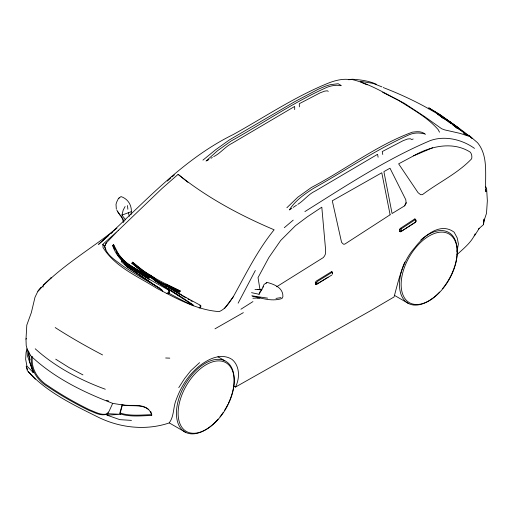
<?xml version="1.0" encoding="UTF-8"?>
<svg xmlns="http://www.w3.org/2000/svg" width="513" height="513" viewBox="0 0 513 513"><rect width="100%" height="100%" fill="white"/><g stroke="black" fill="none" stroke-linecap="round" stroke-linejoin="round"><path stroke-width="0.77" d="M37.917 291.217L41.168 287.536L37.917 291.217L35.019 297.194L31.338 312.629L26.804 325.095L25.996 339.183L26.214 345.531L27.439 350.116L30.754 355.644M130.988 214.575C132.655 206.713 128.725 199.076 121.023 196.582L118.407 198.531L116.817 201.782L116.009 204.27L116.323 209.073M483.522 224.611L484.067 219.186L483.522 224.611L478.347 229.138M406.104 202.924L405.789 199.717L390.008 168.226L383.891 171.618L392.073 213.523L404.629 205.835L406.104 202.924L404.629 205.835M200.391 305.299L200.839 305.928L200.641 307.903L200.192 307.274L200.391 305.299C183.09 295.969 165.513 286.434 149.36 275.064L148.661 275.917L155.42 280.989L192.83 305.023M120.145 412.991C129.981 416.338 141.421 414.921 151.803 414.658L151.694 415.472C141.306 415.729 129.866 417.152 120.036 413.805L120.004 412.414L122.261 404.808M166.994 293.423L168.623 292.243L168.924 290.287C152.989 281.195 136.125 272.724 121.991 260.828L121.28 261.668L126.961 266.747L161.678 289.992M168.117 293.725L169.168 292.923L169.463 290.967L168.924 290.287M456.903 251.479L458.43 243.944L457.198 237.897L454.172 232.242C440.116 221.488 423.321 236.442 414.857 247.599C402.333 261.348 398.793 279.668 394.048 296.963L371.444 310.237L235.473 387.071L233.428 385.891M42.97 287.145L43.381 285.164M331.751 275.071L317.137 284.055L316.81 283.83L317.047 281.643L331.667 272.576L332.52 273.134L332.552 274.128L332.232 271.999L331.34 271.775L316.188 281.156L315.335 282.4L315.399 284.176L316.303 284.388L328.16 277.135M401.474 231.382L401.025 231.094L401.198 228.881L415.107 219.75L415.953 220.295L416.056 221.315L415.37 222.321L400.615 231.786L399.627 231.536L399.422 229.689L400.243 228.432L414.632 219.006L415.549 219.231L415.953 220.295M125.672 219.936L121.921 215.114L123.203 210.086L125.095 206.515M151.694 415.472C148.95 402.237 131.726 407.175 122.357 404.937L120.036 413.805M440.359 116.284L448.503 120.94L466.676 134.72L466.561 135.099L463.303 133.04M440.673 116.105L448.772 121.28L467.106 134.964L466.99 135.349L465.111 134.066M458.269 127.846L440 114.681L428.862 107.922L440.68 115.162L458.757 128.16L458.18 128.59L457.686 128.276L458.269 127.846L458.757 128.16M251.524 292.654L259.065 294.289L259.834 291.961L261.38 290.307M483.618 221.982L486.497 213.325L487.35 200.75L486.625 188.566L485.542 186.572M456.955 254.73C463.624 248.433 471.46 242.45 475.134 233.857M122.357 404.937L112.7 403.365L109.07 411.298L106.589 414.248C100.42 416.319 94.238 412.272 88.646 410.24C74.417 403.269 60.598 395.356 47.478 386.475C36.936 380.236 29.921 368.924 31.396 356.42L30.818 355.907M25.996 339.183L26.31 338.426M262.861 287.171L264.067 284.407L267.177 282.432C274.333 284.343 283.298 287.755 282.894 296.732L281.964 298.515C272.127 301.766 262.181 298.354 252.537 296.168M235.473 387.071C239.853 378.447 240.02 366.154 232.12 359.491C225.149 354.791 216.415 356.182 209.272 359.684C193.388 367.686 182.461 382.788 176.408 399.185C172.945 406.828 174.439 416.178 169.123 422.969C145.91 430.792 119.991 427.913 98.169 417.172C73.41 404.828 47.267 392.509 28.362 371.765M263.496 286.421L259.065 294.289M159.511 288.088C147.032 280.816 134.432 273.743 122.44 265.67C115.643 260.213 106.736 255.557 104.62 246.355L106.242 242.963L118.272 230.44L102.824 244.38L103.081 247.606C115.348 267.337 138.382 276.59 157.337 288.62C176.87 298.547 196.934 310.121 219.25 311.596C225.81 308.871 229.375 302.369 233.248 296.822C245.951 273.948 257.532 250.197 274.128 229.786C240.103 215.37 206.951 197.601 178.114 174.356L162.063 188.444L118.266 230.44M105.819 249.805L104.626 246.362L106.242 242.963M238.122 303.177L255.333 270.492M428.368 108.846L428.862 107.922M474.454 235.884L479.11 228.554M178.768 387.636L184.552 378.6L190.765 370.745L199.57 362.646M233.248 296.822L224.425 308.672M151.361 277.501L142.242 271.73L131.937 263.259L132.681 262.22L143.55 270.992L154.496 277.931M131.937 263.259L132.739 262.22M155.439 279.835L179.063 291.814L179.806 290.781L180.294 291.063L179.55 292.096L163.576 284.106M266.08 283.227L266.574 282.56M113.476 244.579C118.695 261.239 135.381 268.748 149.424 276.635L149.924 276.93L149.161 277.95L148.661 277.655C134.804 269.453 117.843 262.406 112.713 245.605L113.585 244.592L118.695 254.467L122.613 259.091M112.713 245.605L113.585 244.592M148.661 277.655L149.424 276.635M289.326 209.997C295.135 200.698 304.228 194.382 313.238 188.502C345.255 170.739 375.651 149.764 409.137 134.759C414.369 132.495 420.198 132.521 425.591 134.22M39.039 289.941C61.65 265.606 91.224 248.914 116.951 228.131M286.876 207.733L297.771 197.229L311.429 187.457C345.307 169.726 376.298 145.397 412.381 132.155C416.364 131.661 420.981 130.995 424.424 133.547M107.044 415.171L108.557 413.747L120.632 414.305L107.044 415.171L119.792 419.653L131.482 420.384M108.423 412.824L107.422 413.76C101.253 415.831 95.072 411.785 89.48 409.759C75.251 402.788 61.432 394.875 48.312 385.994C38.122 379.832 30.69 368.866 32.402 356.541M50.858 278.052L51.595 277.366L43.458 284.907M206.053 161.069L217.397 150.822L231.049 141.049C263.066 123.287 293.462 102.318 326.948 87.306C331.424 85.633 336.272 84.696 341.017 85.709M167.36 181.076L170.81 177.94M108.698 235.499L98.56 244.38C141.774 205.86 180.409 160.396 233.312 134.509C265.195 116.829 295.744 96.091 329.737 82.574C336.329 80.182 343.383 78.489 350.411 79.688M284.285 227.708L293.237 220.109M171.977 176.921L174.375 174.939M202.943 160.12L215.588 149.777L229.24 140.004L294.686 101.696L318.265 89.243L325.139 86.261L330.192 84.703L338.131 83.722L341.113 85.447M111.116 233.434L112.366 232.44M199.127 308.089L200.192 307.274M118.407 198.531L119.215 197.96M289.973 209.56L291.929 208.259M293.231 207.393L296.482 205.219M297.784 204.354C304.036 200.545 308.198 194.35 315.04 191.144L377.587 154.298L378.1 157.228M304.889 211.587C345.525 186.116 385.994 159.37 430.253 140.6C444.963 135.329 462.136 139.504 474.493 148.385M400.615 231.786L414.985 222.45L415.742 221.122L416.056 221.315M240.911 309.23L252.947 301.599M276.648 286.761L323.35 257.552L324.646 255.814L325.409 254.025L325.55 249.209L321.805 207.181L307.14 216.948L295.398 225.758L280.656 240.507L268.818 257.597L258.045 277.61L259.937 289.415M206.854 160.761L208.913 159.524M210.971 158.28L212.344 157.453M213.716 156.625C220.628 153.207 225.085 146.692 232.113 143.274L294.667 106.428L294.693 109.602M441.135 116.284L440.827 116.464L443.354 118.24M243.348 312.648L214.979 328.839M413.645 155.83L398.639 163.839L418.063 192.676L420.647 194.696L422.417 194.664C438.506 182.442 457.711 173.516 471.639 158.786C472.159 156.503 471.774 154.028 470.28 152.175C452.973 141.043 430.42 146.109 413.645 155.83L432.606 147.763M121.921 215.114L131.084 211.734M348.814 79.81L351.187 79.31C368.065 83.125 382.967 92.225 398.178 100.08C412.022 109.102 427.085 116.977 438.134 129.577L439.532 132.187M413.177 138.991L411.715 139.555L410.381 138.76L407.649 138.985L403.128 140.677L382.243 151.559L382.756 154.49M399.627 231.536L401.025 231.094M315.399 284.176L316.81 283.83M275.962 298.412L280.996 297.611M257.616 298.072L259.847 297.809M257.552 289.576L262.034 289.261M252.915 298.252L259.918 297.899M254.98 289.531L261.13 289.73M165.673 357.991L169.777 358.138M351.892 79.207C360.273 79.746 368.866 80.753 376.548 84.356M121.953 404.686C130.706 406.623 141.537 403.045 148.802 409.624M149.36 275.064L150.129 275.141L156.26 279.444M148.661 275.917L149.43 275.994M251.806 295.815L267.594 298.136M121.991 260.828L122.819 260.944L124.544 262.464M399.422 229.689L400.916 230.106M315.335 282.4L316.777 282.875M106.576 400.32L108.711 401.063M384.987 88.236C416.293 100.407 446.118 116.861 472.043 138.33L470.498 136.766L460.065 133.374L444.854 129.936L441.661 128.744L424.847 116.759L404.039 103.126L382.66 92.302M105.3 389.239C79.906 379.902 55.372 367.019 35.217 348.782M364.301 83.632L367.154 84.812M112.7 403.365C83.356 392.124 54.525 378.087 31.396 356.42M383.294 87.518L384.423 87.999M193.112 305.447L185.187 301.901L168.187 292.904M131.995 263.252L142.813 272.025L154.9 280.111M168.277 290.422L169.463 290.967M153.451 279.45L154.855 280.092M161.165 283.009L165.372 284.952M363.589 83.337L361.024 82.131L360.338 81.272L373.073 83.401L381.961 86.883M400.243 228.432L401.198 228.881M437.486 114.316L443.437 118.163M165.994 284.067L179.806 290.781M180.294 291.063C163.589 282.964 146.449 274.962 132.681 262.22M102.581 354.932C86.415 346.487 70.531 337.419 55.186 327.563M82.933 374.888L69.043 367.565L55.705 359.171M149.161 277.95L132.399 268.53M129.199 265.215L130.539 265.965M131.879 266.715L149.924 276.93M127.756 265.869L130.411 267.388M179.063 291.814L179.55 292.096M466.676 134.72L467.106 134.964M394.356 295.315L408.848 303.677M181.794 295.462L185.95 297.854M188.021 299.047L189.406 299.842M190.791 300.637L192.176 301.432M217.929 356.772L224.829 360.754M169.252 422.892L185.809 432.446M328.262 91.372L327.313 90.801L324.729 91.109L320.202 92.802L299.323 103.684L299.348 106.858M163.685 284.029L181.39 294.828M155.42 280.989L180.031 296.078L193.035 304.831L193.734 305.825M126.345 262.977L137.901 270.094M166.302 285.773L179.774 294.199M142.813 272.025L150.687 277.058M126.961 266.747L161.768 289.742L162.704 291.217M156.85 281.368L162.743 285.202M164.057 286.055L166.68 287.761M167.988 288.614L180.441 296.713M128.564 266.003L149.02 279.29M441.642 117.131L455.102 126.018M199.82 305.254L200.839 305.928M452.428 124.678L461.283 130.783M129.712 268.062L132.283 269.838M134.214 271.165L136.779 272.935M138.709 274.263L150.271 282.227M153.118 278.694L154.349 279.591M448.035 121.363L451.177 123.736M178.12 174.356L182.295 177.748M181.929 177.453L187.912 182.32M454.941 126.576L457.243 128.5M468.779 135.188L477.513 142.678C488.774 156.343 484.676 175.343 485.888 191.727L485.529 189.566M124.948 264.259L127.218 266.241M126.846 264.484L127.993 265.497M33.287 372.585L26.92 366.038L25.65 359.286L26.06 352.476L26.945 348.725L27.349 355.541L33.287 372.585L29.735 361.819L28.741 351.572M35.307 379.19L27.324 370.687L26.221 366.147L27.561 369.661M102.824 244.38L104.626 246.362M125.582 263.996L117.932 255.487L122.825 261.264M118.08 254.14L126.525 263.714L123.588 260.245M121.177 216.518L123.088 218.904M168.623 292.243L169.168 292.923M118.548 212.876L120.266 215.313M414.632 219.006L415.107 219.75M116.778 210.029L118.195 212.311M117.426 211.439L121.857 217.679L123.787 221.648M112.822 245.618L114.649 249.138M116.477 252.665L117.201 254.076M331.34 271.775L331.667 272.576M150.719 411.426L151.585 414.01M123.537 220.257L123.986 221.616M30.03 359.805L28.696 355.438L28.42 350.892M128.333 212.639L129.347 216.217M332.232 271.999L332.52 273.134M415.549 219.231L415.677 220.494M127.493 205.559L127.872 209.233M123.126 219.654L123.28 222.674M420.833 239.988A40.835 23.579 -60 0 1 450.183 233.402A40.835 23.579 -60 0 1 454.877 265.715M454.633 266.491A40.835 23.579 -60 0 1 442.572 288.646M439.615 292.038A40.835 23.579 -60 0 1 405.841 301.708A40.835 23.579 -60 0 1 404.821 262.092M218.083 419.147A40.835 23.579 -60 0 1 176.825 418.454A40.835 23.579 -60 0 1 209.137 361.344A40.835 23.579 -60 0 1 231.594 395.26M231.363 395.965A40.835 23.579 -60 0 1 228.529 403.038M227.862 404.424A40.835 23.579 -60 0 1 224.45 410.528M223.187 412.478A40.835 23.579 -60 0 1 220.013 416.825M390.117 214.78L344.71 244.169L343.383 244.162L341.568 242.341L332.289 200.788L381.787 172.772L390.117 214.78M431.875 298.989A39.655 22.893 -60 0 0 452.017 236.333A39.655 22.893 -60 0 0 403.673 269.614A39.655 22.893 -60 0 0 431.875 298.989M208.836 427.759A39.655 22.893 -60 0 0 228.978 365.102A39.655 22.893 -60 0 0 180.64 398.383A39.655 22.893 -60 0 0 208.836 427.759"/></g></svg>
